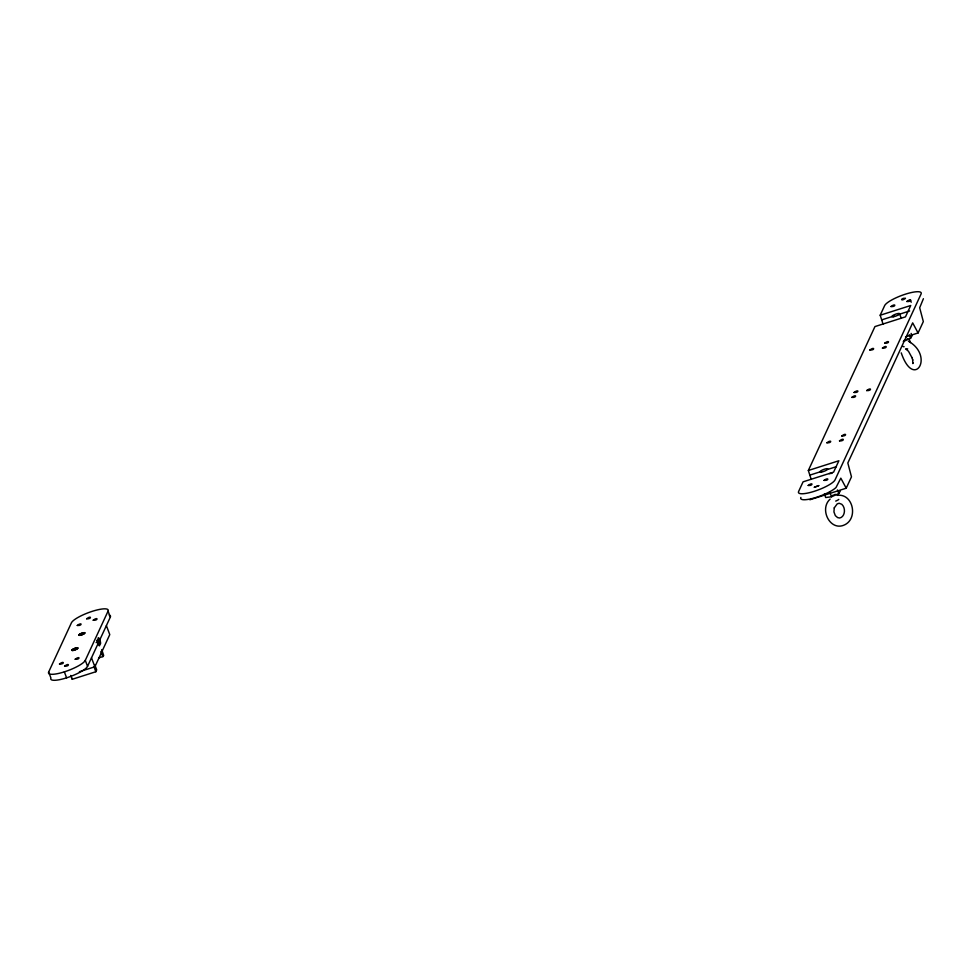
<?xml version="1.0" encoding="UTF-8"?>
<svg xmlns="http://www.w3.org/2000/svg" width="972" height="972" viewBox="0 0 972 972"><rect width="100%" height="100%" fill="white"/><g stroke="black" fill="none" stroke-linecap="round" stroke-linejoin="round"><path stroke-width="1.46" d="M94.77 664.727L96.702 669.854L95.851 671.737L72.22 679.282L72.244 678.468M818.728 485.648L814.147 487.349L818.74 485.575M905.479 298.307C900.74 297.59 900.011 302.195 905.321 298.513M923.4 298.708L919.682 307.747L923.327 321.598L918.078 332.959L905.491 336.968M913.23 362.702L912.854 363.577L912.635 359.664M98.063 643.622L87.553 666.33A19.707 4.496 -20.7 0 1 66.606 677.836A19.707 4.496 -20.7 0 1 50.921 677.994L48.661 672.017L71.43 622.797A19.707 4.496 -20.7 0 1 92.376 611.291A19.707 4.496 -20.7 0 1 108.062 611.133L110.322 617.123L99.812 639.831L96.993 640.73M48.661 672.017A19.707 4.496 -20.7 0 0 64.346 671.859A19.707 4.496 -20.7 0 0 85.293 660.353L108.062 611.133M79.388 671.713L94.879 666.78L109.775 634.607L106.385 625.64M811.195 479.33L808.34 470.484L874.946 326.58L905.467 316.86L910.715 305.512L880.195 315.232L883.05 324.077M880.195 315.232L884.654 305.597A19.598 4.471 -20.7 0 1 905.479 294.151A19.598 4.471 -20.7 0 1 921.079 293.994L835.045 479.876A19.598 4.471 -20.7 0 1 814.22 491.322A19.598 4.471 -20.7 0 1 798.62 491.468L803.079 481.833L833.599 472.125L838.86 460.764L808.34 470.484M809.858 499.778L846.211 488.211L851.472 476.851L847.827 462.988L912.672 322.886L918.078 332.959M903.28 341.549L910.57 338.305L912.052 335.814L911.141 333.42M824.353 493.946L825.702 497.53L831.522 496.777L838.812 493.533L840.294 491.054M830.149 499.11C818.813 509.085 830.367 532.267 845.069 524.637C858.349 517.772 852.881 493.083 837.135 495.356M98.622 657.947L102.862 656.598L103.688 655.529L101.744 649.588M907.727 348.875L905.6 348.875L908.504 351.293L912.015 357.72M881.92 319.8L894.41 315.827M898.578 314.503L909.671 310.967M96.119 642.626L98.937 641.727M810.065 475.053L821.158 471.517M828.095 469.306L836.43 466.657M829.14 473.668L832.056 473.291M908.431 341.208C934.785 356.08 913.972 390.27 901.238 352.86M846.211 488.211L840.816 478.139L836.017 487.519A19.598 4.471 -20.7 0 1 814.123 498.016A19.598 4.471 -20.7 0 1 800.879 497.457M910.314 299.838L911.226 302.231M909.209 334.708L910.57 338.305M899.489 313.579L901.056 317.735M909.428 339.872L910.472 342.642M837.451 489.949L838.812 493.533M829.711 491.99L831.522 496.777M100.845 651.495L102.862 656.598M91.49 657.813L94.879 666.78M93.907 666.61L95.851 671.737M85.293 660.353L87.553 666.33M70.774 675.443L72.244 679.282M64.346 671.859L66.606 677.836M911.943 357.477L912.781 360.126M907.775 338.608A4.107 0.936 -20.7 0 1 907.058 339.046M905.199 339.896A4.107 0.936 -20.7 0 1 904.191 340.249M835.3 494.274A4.107 0.936 -20.7 0 1 834.413 494.712M833.441 495.125A4.107 0.936 -20.7 0 1 832.433 495.477M838.787 499.401A4.107 0.936 -20.7 0 1 835.701 501.09M904.13 346.712A4.107 0.936 -20.7 0 1 903.158 346.336M109.18 615.057A19.707 4.496 -20.7 0 1 110.322 617.123M808.194 485.453C813.151 486.122 813.357 481.456 808.194 485.453M824.049 480.399C829.371 480.921 828.849 476.572 824.049 480.399M826.905 442.77C832.068 443.378 831.923 438.822 826.905 442.77M839.504 440.851C844.668 441.458 844.522 436.914 839.504 440.851M841.776 435.942C846.94 436.55 846.806 431.993 841.776 435.942M851.812 397.39C856.976 397.998 856.83 393.441 851.812 397.39M854.084 392.469C859.248 393.077 859.114 388.521 854.084 392.469M866.684 390.562C871.848 391.169 871.714 386.613 866.684 390.562M869.843 350.005C874.994 350.613 874.861 346.056 869.843 350.005M882.442 348.085C887.594 348.705 887.46 344.149 882.442 348.085M884.714 343.177C889.878 343.784 889.732 339.228 884.714 343.177M890.996 306.545C896.16 307.152 896.026 302.596 890.996 306.545M906.864 301.49C911.894 302.158 911.979 297.505 906.864 301.49M59.499 663.998C64.65 664.617 64.541 660.049 59.499 663.998M64.589 666.124C69.741 666.743 69.632 662.175 64.589 666.124M75.209 659.235C80.348 659.854 80.239 655.298 75.209 659.235M77.274 625.458C82.426 626.077 82.316 621.521 77.274 625.458M86.63 618.763C91.769 619.383 91.66 614.826 86.63 618.763M93.227 620.209C98.366 620.829 98.257 616.26 93.227 620.209M834.255 507.882L833.94 511.928L835.337 515.622L837.633 517.602L839.601 518.003C844.838 517.14 846.223 508.307 841.776 504.286L839.152 503.265L837.208 503.885L834.255 507.882M821.559 471.991A4.107 0.936 -20.7 0 0 827.767 469.148A4.107 0.936 -20.7 0 0 822.531 469.938A4.107 0.936 -20.7 0 0 821.559 471.991M893.596 316.714A4.107 0.936 -20.7 0 0 899.562 313.822A4.107 0.936 -20.7 0 0 893.973 314.855A4.107 0.936 -20.7 0 0 893.596 316.714M98.269 639.333A3.281 0.729 72.3 0 0 100.347 643.914A3.281 0.729 72.3 0 0 99.509 639.09A3.281 0.729 72.3 0 0 98.269 639.333M97.394 641.228A3.281 0.729 72.3 0 0 99.472 645.809A3.281 0.729 72.3 0 0 98.634 640.985A3.281 0.729 72.3 0 0 97.394 641.228M80.008 635.263A3.171 0.729 -20.7 0 0 84.795 633.076A3.171 0.729 -20.7 0 0 80.749 633.683A3.171 0.729 -20.7 0 0 80.008 635.263M73.022 650.402A3.171 0.729 -20.7 0 0 77.821 648.202A3.171 0.729 -20.7 0 0 73.775 648.81A3.171 0.729 -20.7 0 0 73.022 650.402M79.935 635.311A3.281 0.753 -20.7 0 0 84.904 633.039A3.281 0.753 -20.7 0 0 80.712 633.671A3.281 0.753 -20.7 0 0 79.935 635.311M72.936 650.45A3.281 0.753 -20.7 0 0 77.906 648.178A3.281 0.753 -20.7 0 0 73.714 648.81A3.281 0.753 -20.7 0 0 72.936 650.45"/></g></svg>
